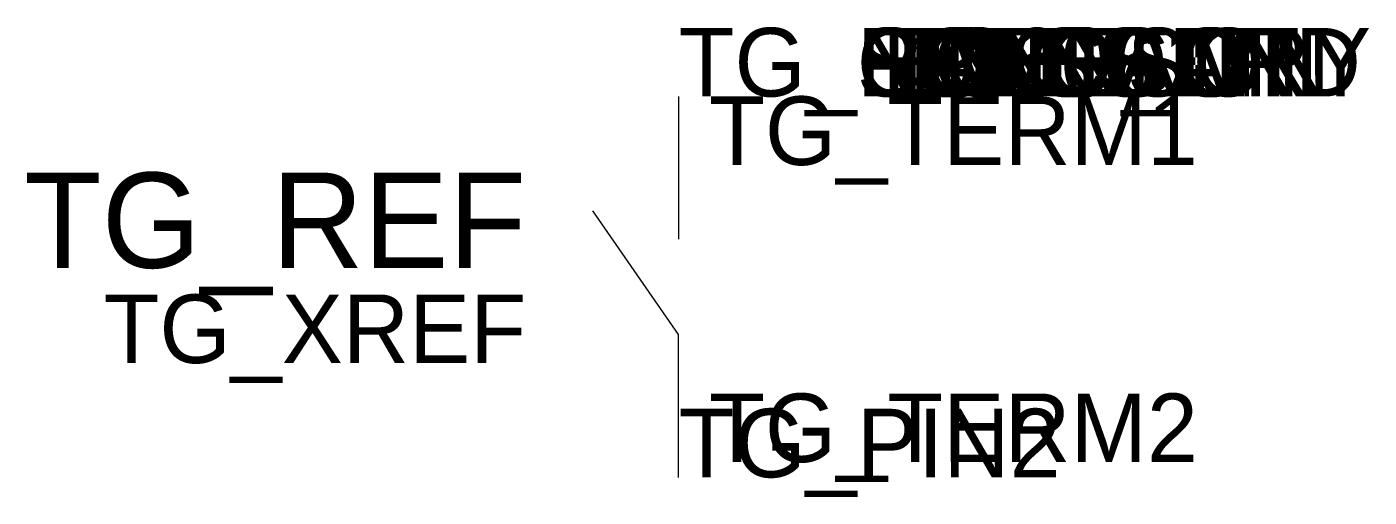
# Model space of a CAD drawing. Header units: millimetres. Extents: x -17.1 to 18.1, y -10.5 to 1.8.
import ezdxf
from ezdxf.enums import TextEntityAlignment as Align

# ---------------------------------------------------------------- set-up
doc = ezdxf.new("R2010")
doc.units = ezdxf.units.MM

msp = doc.modelspace()

# ---------------------------------------------------------------- linework, layer by layer
for p, q in [((0, 0), (0, -3.75)), ((0, -6.25), (-2.25, -3)), ((0, -10), (0, -6.25))]:
    msp.add_line(p, q)

# ---------------------------------------------------------------- texts
at = {"flags": 3}
for tag, p, s in [('TG_PIN1', (0, 0), 'N'), ('TG_SPEC', (0, 0), '1'), ('TG_STANDARD', (0, 0), 'IEC'), ('TG_CATEGORY', (0, 0), 'aux_contacts'), ('TG_CLASS', (0, 0), 'contact'), ('TG_ROLE', (0, 0), 'slave'), ('TG_CONTACT', (0, 0), 'NO'), ('TG_FUNCTION', (0, 0), 'aux'), ('TG_POLES', (0, 0), '1'), ('TG_IEC60617', (0, 0), 'EN 60617-7 07-02-01'), ('TG_NAME_IT', (0, 0), 'Contatto di chiusura (NA)'), ('TG_NAME_EN', (0, 0), 'Make contact (NO)'), ('TG_LICENSE', (0, 0), 'CC0-1.0'), ('TG_PIN2', (0, -10), 'S')]:
    msp.add_attdef(tag, p, s, height=1.8, dxfattribs=at)
for tag, p, s in [('TG_TERM1', (0.8, -1.8), '13'), ('TG_TERM2', (0.8, -9.6), '14')]:
    msp.add_attdef(tag, p, s, height=1.8)
for tag, text, height, p in [('TG_REF', '-K1', 2.5, (-4, -4.5)), ('TG_XREF', '', 1.8, (-4, -7))]:
    msp.add_attdef(tag, text=text, height=height).set_placement(p, align=Align.RIGHT)

doc.saveas('drawing.dxf')
